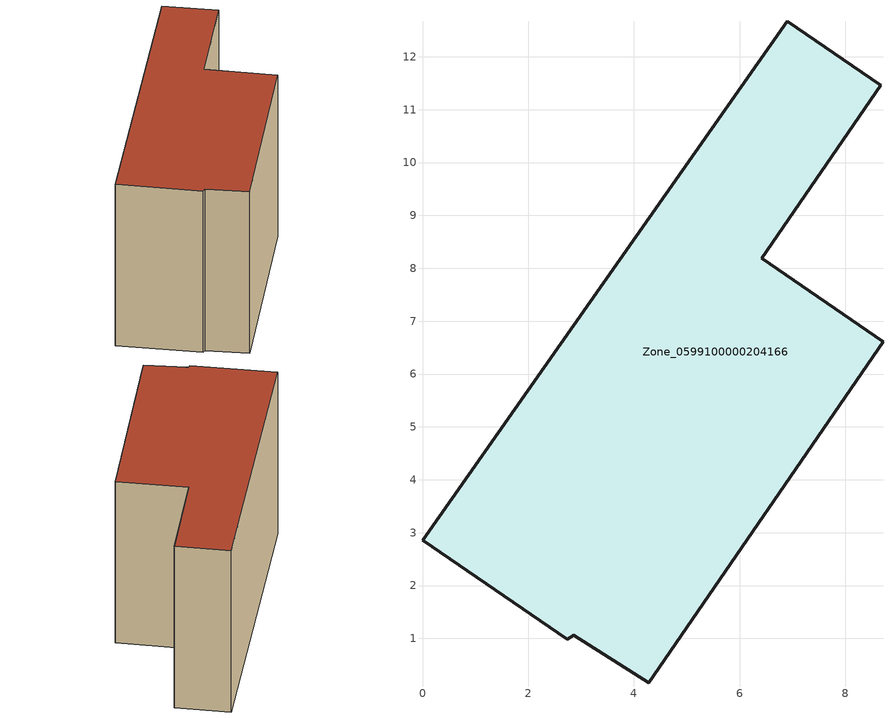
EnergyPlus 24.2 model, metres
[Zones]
Zone_0599100000204166
 floor ground (C_G): 2.86,1.06 2.74,0.98 0,2.86 6.9,12.67 8.67,11.46 6.42,8.19 8.71,6.61 4.28,0.16 z0
 wall outside (C_F): 6.9,12.67 0,2.86 2.74,0.98 2.86,1.06 4.28,0.16 8.71,6.61 6.42,8.19 8.67,11.46 6.9,12.67 z0:7.31
 roof outside (C_R): 4.28,0.16 8.71,6.61 6.42,8.19 8.67,11.46 6.9,12.67 0,2.86 2.74,0.98 2.86,1.06 z7.31
[BUILDING]
Pand.0599100000204166: North Axis=0; Terrain=City; Loads Convergence Tolerance Value=0.04; Temperature Convergence Tolerance Value=0.4; Solar Distribution=FullExterior; Maximum Number of Warmup Days=25; Minimum Number of Warmup Days=1
[Site:Location]
Rotterdam.The.Hague.AP_ZH_NLD Design_Conditions: Latitude=51.96; Longitude=4.45; Time Zone=1; Elevation=-4.5
[SITE:GROUNDTEMPERATURE:BUILDINGSURFACE]
18, 18, 18, 18, 18, 18, 18, 18, 18, 18, 18, 18
[MATERIAL] Thermal Absorptance=0.9; Solar Absorptance=0.7; Visible Absorptance=0.7
Name | Roughness | Thickness | Conductivity | Density | Specific Heat
G.TI.1946 | MediumSmooth | 0.15 | 1 | 540 | 1210
F.TI.1946 | Rough | 0.3 | 0.857143 | 1920 | 840
R.TI.1946 | MediumRough | 0.2 | 0.1 | 1500 | 1000
[CONSTRUCTION]
C_G: G.TI.1946
C_F: F.TI.1946
C_R: R.TI.1946
[ZONE]
Zone_0599100000204166: Type=1; Multiplier=1; Ceiling Height=Autocalculate; Volume=Autocalculate; Floor Area=autocalculate; Part of Total Floor Area=Yes
[ZONEINFILTRATION:DESIGNFLOWRATE]
Infil_Zone_0599100000204166: Zone or ZoneList or Space or SpaceList=Zone_0599100000204166; Schedule=AlwaysOn; Design Flow Rate Calculation Method=Flow/Area; Flow Rate per Floor Area=0.003; Constant Term Coefficient=1; Temperature Term Coefficient=0; Velocity Term Coefficient=0; Velocity Squared Term Coefficient=0
[HVACTEMPLATE:ZONE:IDEALLOADSAIRSYSTEM]
Zone_0599100000204166: Maximum Heating Supply Air Temperature=50; Minimum Cooling Supply Air Temperature=13; Maximum Heating Supply Air Humidity Ratio=0.0156; Minimum Cooling Supply Air Humidity Ratio=0.0077; Heating Limit=NoLimit; Cooling Limit=NoLimit; Dehumidification Control Type=ConstantSensibleHeatRatio; Cooling Sensible Heat Ratio=0.7; Dehumidification Setpoint=60; Humidification Control Type=None; Humidification Setpoint=30; Outdoor Air Method=None; Outdoor Air Flow Rate per Person=0.00944; Outdoor Air Flow Rate per Zone Floor Area=0; Outdoor Air Flow Rate per Zone=0; Demand Controlled Ventilation Type=None; Outdoor Air Economizer Type=NoEconomizer; Heat Recovery Type=None; Sensible Heat Recovery Effectiveness=0.7; Latent Heat Recovery Effectiveness=0.65
[ZONECONTROL:THERMOSTAT]
ThermostatControl_Zone_0599100000204166: Zone or ZoneList=Zone_0599100000204166; Control Type Schedule=DualSetpointControlType; Control 1=Thermostat_Zone_0599100000204166; Temperature Difference Between Cutout And Setpoint=0
[THERMOSTATSETPOINT:DUALSETPOINT]
Thermostat_Zone_0599100000204166: Heating Setpoint Temperature Schedule=HeatingSetpoint_Zone_0599100000204166; Cooling Setpoint Temperature Schedule=CoolingSetpoint_Zone_0599100000204166
[SCHEDULE:COMPACT]
HeatingSetpoint_Zone_0599100000204166: Through: 12/31, For: AllDays, Until: 24:00, 21
CoolingSetpoint_Zone_0599100000204166: Through: 12/31, For: AllDays, Until: 24:00, 24
DualSetpointControlType: Through: 12/31, For: AllDays, Until: 24:00, 4
AlwaysOn: Through: 12/31, For: AllDays, Until: 24:00, 1
